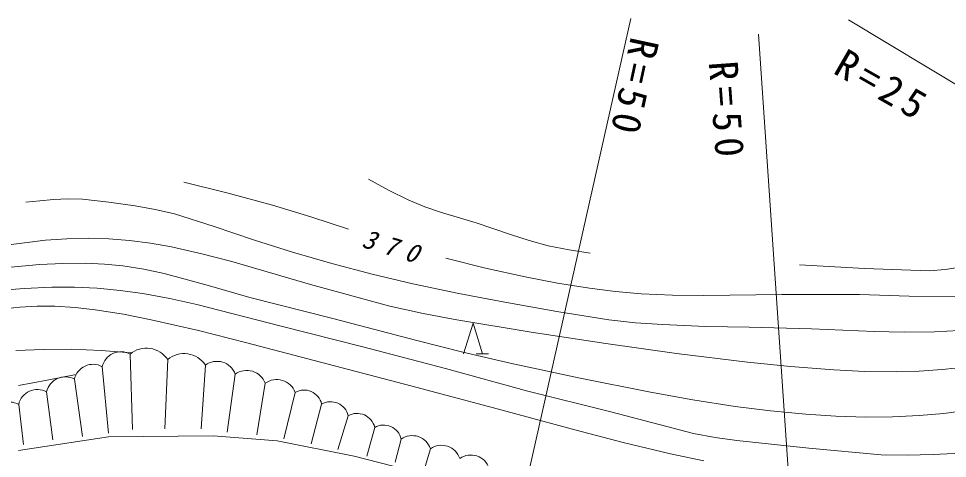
# Model space of a CAD drawing. Units: millimetres, scale not verified. Extents: x -625 to 708542, y -625 to 359900.
# Drawn here: x 437539 to 491754, y 260670 to 286377 of the extents above; entities that cross this region are included whole.
import ezdxf

# ---------------------------------------------------------------- set-up
doc = ezdxf.new("R2010")
doc.units = ezdxf.units.MM
doc.header["$LTSCALE"] = 1000
doc.layers.add('S-SUV', color=7, linetype='Continuous', lineweight=13)
doc.styles.add('ＭＳ ゴシック', font='')
doc.styles.get('ＭＳ ゴシック').set_extended_font_data('MS Gothic')

msp = doc.modelspace()

# ---------------------------------------------------------------- linework, layer by layer
at = {"layer": 'S-SUV'}
for p, q in [((473275, 286377), (466678, 257006)), ((485976, 286306), (513420, 269770)), ((480725, 285455), (482783, 255158)), ((447193, 276817), (449782, 276174)), ((457966, 276988), (459122, 276345)), ((449782, 276174), (452364, 275471)), ((459122, 276345), (460309, 275754)), ((438775, 275734), (437960, 275640)), ((439580, 275807), (438775, 275734)), ((440425, 275840), (439580, 275807)), ((441270, 275813), (440425, 275840)), ((442811, 275655), (441270, 275813)), ((444347, 275437), (442811, 275655)), ((445506, 275227), (444347, 275437)), ((452364, 275471), (454588, 274786)), ((460309, 275754), (461249, 275370)), ((446641, 274960), (445506, 275227)), ((448954, 274227), (446641, 274960)), ((461249, 275370), (462222, 275038)), ((462222, 275038), (464247, 274431)), ((454588, 274786), (456802, 274065)), ((464247, 274431), (466255, 273767)), ((451242, 273439), (448954, 274227)), ((436229, 273055), (439113, 273422)), ((439113, 273422), (440361, 273509)), ((440361, 273509), (441623, 273537)), ((441623, 273537), (442814, 273504)), ((442814, 273504), (444011, 273412)), ((444011, 273412), (445241, 273252)), ((445241, 273252), (446471, 273031)), ((453531, 272721), (451242, 273439)), ((466255, 273767), (467344, 273403)), ((467344, 273403), (468448, 273099)), ((446471, 273031), (448229, 272633)), ((455826, 272064), (453531, 272721)), ((468448, 273099), (469672, 272859)), ((469672, 272859), (470910, 272673)), ((448229, 272633), (449980, 272175)), ((449980, 272175), (454583, 270844)), ((462482, 272366), (464789, 271798)), ((438755, 271996), (436454, 271794)), ((440114, 272070), (438755, 271996)), ((441464, 272084), (440114, 272070)), ((442551, 272032), (441464, 272084)), ((443626, 271921), (442551, 272032)), ((444843, 271730), (443626, 271921)), ((446040, 271481), (444843, 271730)), ((458185, 271443), (455826, 272064)), ((464789, 271798), (467112, 271289)), ((483111, 271979), (486908, 271774)), ((486908, 271774), (490714, 271629)), ((490714, 271629), (491620, 271708)), ((491620, 271708), (492520, 271847)), ((448549, 270806), (446040, 271481)), ((460548, 270883), (458185, 271443)), ((467112, 271289), (468987, 270921)), ((436272, 270472), (437866, 270601)), ((437866, 270601), (439472, 270671)), ((439472, 270671), (440799, 270673)), ((440799, 270673), (442126, 270615)), ((442126, 270615), (443460, 270494)), ((451040, 270074), (448549, 270806)), ((454583, 270844), (459207, 269570)), ((463237, 270312), (460548, 270883)), ((468987, 270921), (470872, 270612)), ((470872, 270612), (472377, 270422)), ((443460, 270494), (444787, 270314)), ((444787, 270314), (446369, 270021)), ((446369, 270021), (447950, 269667)), ((455876, 268843), (451040, 270074)), ((465927, 269802), (463237, 270312)), ((472377, 270422), (473888, 270291)), ((473888, 270291), (475715, 270212)), ((475715, 270212), (477544, 270194)), ((477544, 270194), (482086, 270250)), ((482086, 270250), (486620, 270247)), ((486620, 270247), (489523, 270160)), ((489523, 270160), (492431, 270133)), ((437606, 269513), (436504, 269386)), ((438632, 269571), (437606, 269513)), ((439651, 269568), (438632, 269571)), ((440840, 269493), (439651, 269568)), ((442015, 269359), (440840, 269493)), ((447950, 269667), (452788, 268426)), ((459207, 269570), (461148, 269138)), ((468958, 269260), (465927, 269802)), ((443655, 269099), (442015, 269359)), ((445281, 268779), (443655, 269099)), ((461148, 269138), (463112, 268763)), ((471987, 268779), (468958, 269260)), ((448035, 268143), (445281, 268779)), ((452788, 268426), (457632, 267197)), ((460703, 267582), (455876, 268843)), ((463112, 268763), (467462, 268043)), ((463515, 266778), (464064, 268573)), ((464064, 268573), (464613, 266778)), ((473555, 268603), (471987, 268779)), ((475119, 268488), (473555, 268603)), ((477648, 268389), (475119, 268488)), ((480177, 268350), (477648, 268389)), ((450780, 267448), (448035, 268143)), ((467462, 268043), (471819, 267382)), ((483824, 268252), (480177, 268350)), ((487470, 268093), (483824, 268252)), ((489238, 268056), (487470, 268093)), ((490994, 268078), (489238, 268056)), ((492441, 268145), (490994, 268078)), ((455614, 266185), (450780, 267448)), ((463464, 266878), (460703, 267582)), ((471819, 267382), (475946, 266805)), ((439000, 267045), (437383, 266972)), ((440606, 267057), (439000, 267045)), ((442360, 266982), (440606, 267057)), ((444111, 266846), (442360, 266982)), ((444045, 266770), (444192, 262371)), ((457632, 267197), (462450, 265919)), ((466227, 266235), (463464, 266878)), ((464239, 266778), (464959, 266778)), ((475946, 266805), (480080, 266288)), ((446242, 266448), (446080, 262404)), ((470320, 265360), (466227, 266235)), ((480080, 266288), (482595, 266034)), ((442420, 266034), (442795, 262144)), ((448440, 266126), (448191, 262404)), ((460440, 264921), (455614, 266185)), ((462450, 265919), (467270, 264609)), ((482595, 266034), (485117, 265840)), ((485117, 265840), (486932, 265759)), ((486932, 265759), (488759, 265738)), ((488759, 265738), (490097, 265769)), ((490097, 265769), (491440, 265861)), ((491440, 265861), (493066, 266038)), ((437527, 264934), (439214, 265245)), ((439214, 265245), (440909, 265567)), ((440796, 265298), (441268, 261949)), ((450187, 265595), (449718, 262209)), ((474416, 264547), (470320, 265360)), ((451934, 265063), (451440, 262047)), ((465269, 263635), (460440, 264921)), ((467270, 264609), (472099, 263389)), ((439171, 264563), (439547, 261754)), ((453681, 264532), (453031, 261819)), ((476894, 264100), (474416, 264547)), ((479372, 263713), (476894, 264100)), ((437547, 263827), (437825, 261494)), ((455229, 263850), (454623, 261527)), ((470078, 262317), (465269, 263635)), ((481435, 263451), (479372, 263713)), ((492964, 263488), (491547, 263306)), ((456777, 263168), (456182, 261202)), ((472099, 263389), (476936, 262136)), ((483494, 263250), (481435, 263451)), ((485249, 263138), (483494, 263250)), ((486997, 263087), (485249, 263138)), ((488556, 263104), (486997, 263087)), ((490112, 263182), (488556, 263104)), ((491547, 263306), (490112, 263182)), ((458325, 262486), (457872, 260812)), ((437531, 261131), (442792, 261926)), ((442792, 261926), (448894, 261992)), ((448894, 261992), (452633, 261694)), ((472833, 261598), (470078, 262317)), ((476936, 262136), (478190, 261895)), ((478190, 261895), (479453, 261713)), ((452633, 261694), (457133, 260801)), ((459872, 261804), (459528, 260455)), ((475593, 260941), (472833, 261598)), ((479453, 261713), (483671, 261269)), ((457133, 260801), (463619, 259146)), ((461583, 261237), (461217, 260000)), ((477538, 260532), (475593, 260941)), ((483671, 261269), (487896, 260885)), ((487896, 260885), (489410, 260858)), ((489410, 260858), (490926, 260892)), ((490926, 260892), (493446, 261017))]:
    msp.add_line(p, q, dxfattribs=at)
for centre, radius, start, end in [((443508, 265793), 1114, 61.2323, 167.4925), ((445001, 265636), 1483, 33.1886, 130.148), ((447199, 265314), 1483, 33.1886, 130.148), ((449114, 265205), 1141, 19.9557, 126.2159), ((441884, 265057), 1114, 61.2323, 167.4925), ((450861, 264674), 1141, 19.9557, 126.2159), ((440260, 264321), 1114, 61.2323, 167.4925), ((452608, 264143), 1141, 19.9557, 126.2159), ((438635, 263586), 1114, 61.2323, 167.4925), ((454199, 263611), 1057, 13.0919, 119.3521), ((437011, 262850), 1114, 61.2323, 167.4925), ((455747, 262929), 1057, 13.0919, 119.3521), ((457295, 262247), 1057, 13.0919, 119.3521), ((458843, 261565), 1057, 13.0919, 119.3521), ((460515, 260879), 1126, 18.5338, 124.794), ((462226, 260312), 1126, 18.5338, 124.794), ((463937, 259745), 1126, 18.5338, 124.794)]:
    msp.add_arc(centre, radius, start, end, dxfattribs=at)

# ---------------------------------------------------------------- texts
at = {"layer": 'S-SUV', "attachment_point": 7, "style": 'ＭＳ ゴシック'}
for s, insert, char_height, rotation in [('\\T1.3;R=50', (473261, 285379), 1686, 257.9), ('\\T1.3;R=25', (484992, 283194), 1686, 330.2), ('\\T1.3;R=50', (477796, 283837), 1686, 274.2), ('\\T1.73;\\Q15;370', (457500, 273027), 1100, 343.2)]:
    msp.add_mtext(s, dxfattribs=dict(at, insert=insert, char_height=char_height, rotation=rotation))

doc.saveas('drawing.dxf')
